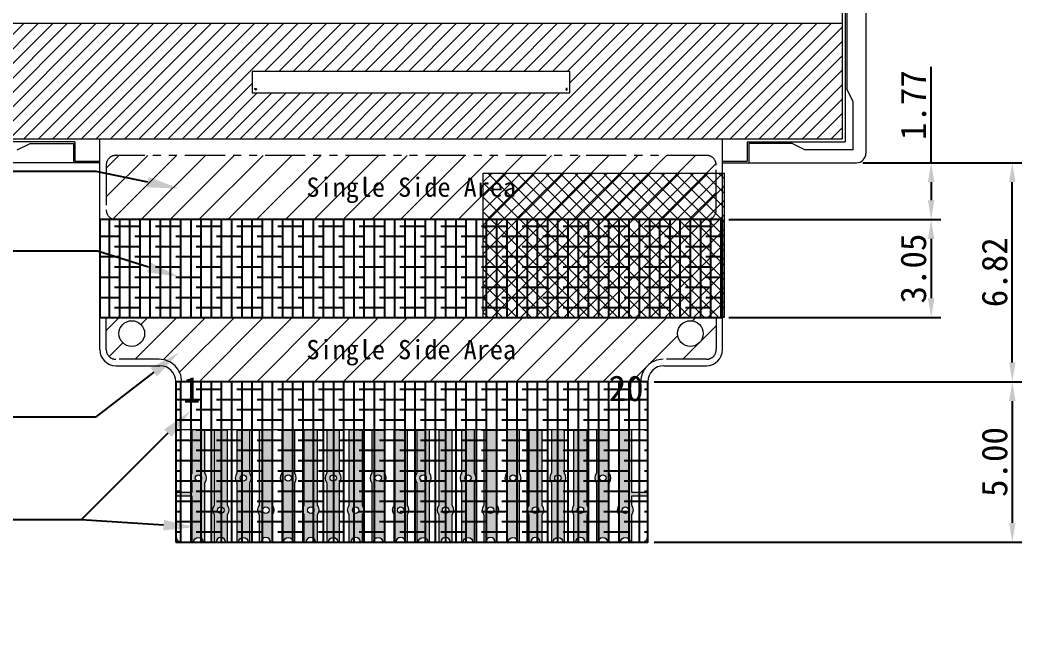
# Model space of a CAD drawing. Header units: millimetres. Extents: x 0 to 181, y 0 to 125.
# Drawn here: x 123.1 to 154.31, y 58.26 to 77.88 of the extents above; entities that cross this region are included whole.
import ezdxf
from ezdxf import colors
from ezdxf.entities.mleader import LeaderData, LeaderLine
from ezdxf.enums import TextEntityAlignment as Align
from ezdxf.math import Vec2, Vec3

# ---------------------------------------------------------------- set-up
doc = ezdxf.new("R2010")
doc.units = ezdxf.units.MM
doc.linetypes.add('PHANTOM', pattern=[2.5, 1.25, -0.25, 0.25, -0.25, 0.25, -0.25])
for name, color, linetype in [('BL', 7, 'Continuous'), ('DIM', 5, 'Continuous'), ('FPC', 30, 'Continuous'), ('LCD', 7, 'Continuous'), ('tape', 40, 'Continuous'), ('尺寸标注', 7, 'Continuous')]:
    doc.layers.add(name, color=color, linetype=linetype)
doc.styles.add('4', font='arial.ttf')
doc.styles.get("Standard").update_dxf_attribs({"font": ''})
doc.styles.add('宋体', font='')
doc.styles.get('Standard').set_extended_font_data('SimSun')
doc.styles.get('宋体').set_extended_font_data('SimSun')
doc.dimstyles.new('DIM', dxfattribs={"dimtxt": 0.8, "dimasz": 0.6, "dimexe": 0.3, "dimexo": 0.2, "dimgap": 0.15, "dimtad": 1, "dimzin": 1, "dimdsep": 46, "dimtxsty": '4', "dimcen": 0.1, "dimadec": 0, "dimazin": 0, "dimtfac": 1, "dimtmove": 0, "dimatfit": 3, "dimfxl": 0, "dimarcsym": 0})
pattern_1 = [(90, (-457.36264, -41.58066), (-0.3175, 6e-17), []), (180, (-457.36264, -41.58066), (-0.635, -0.3175), [0.79375, -0.47625])]

# ---------------------------------------------------------------- blocks, each defined once
blk = doc.blocks.new('*D40')
at = {"layer": 'Defpoints', "color": 0}
for p in [(149.149, 73.431), (144.979, 71.662), (151.48, 71.662)]:
    blk.add_point(p, dxfattribs=at)
at = {"layer": 'DIM', "color": 0, "lineweight": -2}
for p, q in [((151.48, 73.431), (151.48, 76.423)), ((149.349, 73.431), (151.78, 73.431)), ((151.48, 72.831), (151.48, 72.262)), ((145.179, 71.662), (151.78, 71.662))]:
    blk.add_line(p, q, dxfattribs=at)
at = {"layer": 'DIM', "color": 0}
for points in [[(151.58, 72.831), (151.38, 72.831), (151.48, 73.431)], [(151.38, 72.262), (151.58, 72.262), (151.48, 71.662)]]:
    blk.add_solid(points, dxfattribs=at)
at = {"layer": 'DIM', "color": 0, "lineweight": 13, "insert": (150.93, 75.227), "char_height": 0.8, "attachment_point": 5, "rotation": 90, "style": '宋体'}
blk.add_mtext('1.77', dxfattribs=at)
blk = doc.blocks.new('*D41')
at = {"layer": 'Defpoints', "color": 0}
for p in [(144.979, 71.662), (144.979, 68.611), (151.48, 68.611)]:
    blk.add_point(p, dxfattribs=at)
at = {"layer": 'DIM', "color": 0, "lineweight": -2}
for p, q in [((145.179, 71.662), (151.78, 71.662)), ((151.48, 71.062), (151.48, 69.211)), ((145.179, 68.611), (151.78, 68.611))]:
    blk.add_line(p, q, dxfattribs=at)
at = {"layer": 'DIM', "color": 0}
for points in [[(151.58, 71.062), (151.38, 71.062), (151.48, 71.662)], [(151.38, 69.211), (151.58, 69.211), (151.48, 68.611)]]:
    blk.add_solid(points, dxfattribs=at)
at = {"layer": 'DIM', "color": 0, "lineweight": 13, "insert": (150.93, 70.137), "char_height": 0.8, "attachment_point": 5, "rotation": 90, "style": '宋体'}
blk.add_mtext('3.05', dxfattribs=at)
blk = doc.blocks.new('*D42')
at = {"layer": 'Defpoints', "color": 0}
for p in [(149.149, 73.431), (154.008, 73.431), (142.654, 66.611)]:
    blk.add_point(p, dxfattribs=at)
at = {"layer": 'DIM', "color": 0, "lineweight": -2}
for p, q in [((149.349, 73.431), (154.308, 73.431)), ((154.008, 67.211), (154.008, 72.831)), ((142.854, 66.611), (154.308, 66.611))]:
    blk.add_line(p, q, dxfattribs=at)
at = {"layer": 'DIM', "color": 0}
for points in [[(154.108, 72.831), (153.908, 72.831), (154.008, 73.431)], [(153.908, 67.211), (154.108, 67.211), (154.008, 66.611)]]:
    blk.add_solid(points, dxfattribs=at)
at = {"layer": 'DIM', "color": 0, "lineweight": 13, "insert": (153.458, 70.021), "char_height": 0.8, "attachment_point": 5, "rotation": 90, "style": '宋体'}
blk.add_mtext('6.82', dxfattribs=at)
blk = doc.blocks.new('*D43')
at = {"layer": 'Defpoints', "color": 0}
for p in [(142.654, 66.611), (142.654, 61.611), (154.008, 61.611)]:
    blk.add_point(p, dxfattribs=at)
at = {"layer": 'DIM', "color": 0, "lineweight": -2}
for p, q in [((142.854, 66.611), (154.308, 66.611)), ((154.008, 66.011), (154.008, 62.211)), ((142.854, 61.611), (154.308, 61.611))]:
    blk.add_line(p, q, dxfattribs=at)
at = {"layer": 'DIM', "color": 0}
for points in [[(154.108, 66.011), (153.908, 66.011), (154.008, 66.611)], [(153.908, 62.211), (154.108, 62.211), (154.008, 61.611)]]:
    blk.add_solid(points, dxfattribs=at)
at = {"layer": 'DIM', "color": 0, "lineweight": 13, "insert": (153.458, 64.111), "char_height": 0.8, "attachment_point": 5, "rotation": 90, "style": '宋体'}
blk.add_mtext('5.00', dxfattribs=at)

msp = doc.modelspace()

# ---------------------------------------------------------------- hatches: boundary and pattern name
at = {"lineweight": 13}
h = msp.add_hatch(dxfattribs=at)
h.set_pattern_fill('ANSI31', color=256, scale=0.1, style=0)
h.set_pattern_definition([(45, (64.83882, 784.95533), (-0.2245064, 0.2245064), [])])
h.paths.add_polyline_path([(135.2794, 77.7783), (121.8544, 77.7783), (121.8544, 74.1783), (135.2794, 74.1783), (135.2794, 75.6083), (130.3294, 75.6083), (130.3294, 76.2783), (135.2794, 76.2783)])
h.paths.add_polyline_path([(148.7044, 77.7783), (135.2794, 77.7783), (135.2794, 76.2783), (140.2294, 76.2783), (140.2294, 75.6083), (135.2794, 75.6083), (135.2794, 74.1783), (148.7044, 74.1783)])
h = msp.add_hatch()
h.set_pattern_fill('ANSI38', color=6, scale=0.1, angle=45, style=0)
h.set_pattern_definition(pattern_1)
h.paths.add_polyline_path([(125.5794, 68.6114), (144.9794, 68.6114), (144.9794, 71.6619), (125.5794, 71.6619)])
h = msp.add_hatch()
h.set_pattern_fill('ANSI38', color=6, scale=0.1, angle=45, style=0)
h.set_pattern_definition(pattern_1)
h.paths.add_polyline_path([(127.9537, 61.6114), (142.6537, 61.6114), (142.6537, 66.6114), (127.9537, 66.6114)])
at = {"layer": 'FPC', "lineweight": 13}
h = msp.add_hatch(color=256, dxfattribs=at)
edge = h.paths.add_edge_path()
edge.add_line((128.4537, 65.1114), (128.4537, 63.7614))
edge.add_arc((128.6537, 63.6114), 0.25, 143.1301, 216.8699)
edge.add_line((128.4537, 63.4614), (128.4537, 63.1614))
edge.add_line((128.4537, 63.1614), (127.9537, 63.1614))
edge.add_line((127.9537, 63.1614), (127.9537, 63.0614))
edge.add_line((127.9537, 63.0614), (128.4537, 63.0614))
edge.add_line((128.4537, 63.0614), (128.4537, 61.6114))
edge.add_line((128.4537, 61.6114), (128.5037, 61.6114))
edge.add_arc((128.6537, 61.6114), 0.15, 0, 180, ccw=False)
edge.add_line((128.8037, 61.6114), (128.8537, 61.6114))
edge.add_line((128.8537, 61.6114), (128.8537, 63.4614))
edge.add_arc((128.6537, 63.6114), 0.25, 323.1301, 396.8699)
edge.add_line((128.8537, 63.7614), (128.8537, 65.1114))
edge.add_line((128.8537, 65.1114), (128.4537, 65.1114))
edge = h.paths.add_edge_path()
edge.add_arc((141.2537, 63.6114), 0.25, 143.1301, 216.8699)
edge.add_line((141.0537, 63.4614), (141.0537, 61.6114))
edge.add_line((141.0537, 61.6114), (141.1037, 61.6114))
edge.add_arc((141.2537, 61.6114), 0.15, 0, 180, ccw=False)
edge.add_line((141.4037, 61.6114), (141.4537, 61.6114))
edge.add_line((141.4537, 61.6114), (141.4537, 63.4614))
edge.add_arc((141.2537, 63.6114), 0.25, 323.1301, 396.8699)
edge.add_line((141.4537, 63.7614), (141.4537, 65.1114))
edge.add_line((141.4537, 65.1114), (141.0537, 65.1114))
edge.add_line((141.0537, 65.1114), (141.0537, 63.7614))
edge = h.paths.add_edge_path(flags=16)
edge.add_arc((141.2537, 63.6114), 0.1, 0, 360)
edge = h.paths.add_edge_path(flags=16)
edge.add_arc((141.9537, 62.6114), 0.1, 0, 360)
edge = h.paths.add_edge_path()
edge.add_arc((139.8537, 63.6114), 0.25, 143.1301, 216.8699)
edge.add_line((139.6537, 63.4614), (139.6537, 61.6114))
edge.add_line((139.6537, 61.6114), (139.7037, 61.6114))
edge.add_arc((139.8537, 61.6114), 0.15, 0, 180, ccw=False)
edge.add_line((140.0037, 61.6114), (140.0537, 61.6114))
edge.add_line((140.0537, 61.6114), (140.0537, 63.4614))
edge.add_arc((139.8537, 63.6114), 0.25, 323.1301, 396.8699)
edge.add_line((140.0537, 63.7614), (140.0537, 65.1114))
edge.add_line((140.0537, 65.1114), (139.6537, 65.1114))
edge.add_line((139.6537, 65.1114), (139.6537, 63.7614))
edge = h.paths.add_edge_path(flags=16)
edge.add_arc((139.8537, 63.6114), 0.1, 0, 360)
edge = h.paths.add_edge_path()
edge.add_line((140.7537, 65.1114), (140.7537, 62.7614))
edge.add_arc((140.5537, 62.6114), 0.25, -36.8699, 36.8699, ccw=False)
edge.add_line((140.7537, 62.4614), (140.7537, 61.6114))
edge.add_line((140.7537, 61.6114), (140.7037, 61.6114))
edge.add_arc((140.5537, 61.6114), 0.15, 0, 180)
edge.add_line((140.4037, 61.6114), (140.3537, 61.6114))
edge.add_line((140.3537, 61.6114), (140.3537, 62.4614))
edge.add_arc((140.5537, 62.6114), 0.25, 143.1301, 216.8699, ccw=False)
edge.add_line((140.3537, 62.7614), (140.3537, 65.1114))
edge.add_line((140.3537, 65.1114), (140.7537, 65.1114))
edge = h.paths.add_edge_path(flags=16)
edge.add_arc((140.5537, 62.6114), 0.1, 0, 360)
edge = h.paths.add_edge_path()
edge.add_arc((138.4537, 63.6114), 0.25, 143.1301, 216.8699)
edge.add_line((138.2537, 63.4614), (138.2537, 61.6114))
edge.add_line((138.2537, 61.6114), (138.3037, 61.6114))
edge.add_arc((138.4537, 61.6114), 0.15, 0, 180, ccw=False)
edge.add_line((138.6037, 61.6114), (138.6537, 61.6114))
edge.add_line((138.6537, 61.6114), (138.6537, 63.4614))
edge.add_arc((138.4537, 63.6114), 0.25, 323.1301, 396.8699)
edge.add_line((138.6537, 63.7614), (138.6537, 65.1114))
edge.add_line((138.6537, 65.1114), (138.2537, 65.1114))
edge.add_line((138.2537, 65.1114), (138.2537, 63.7614))
edge = h.paths.add_edge_path(flags=16)
edge.add_arc((138.4537, 63.6114), 0.1, 0, 360)
edge = h.paths.add_edge_path()
edge.add_line((139.3537, 65.1114), (139.3537, 62.7614))
edge.add_arc((139.1537, 62.6114), 0.25, -36.8699, 36.8699, ccw=False)
edge.add_line((139.3537, 62.4614), (139.3537, 61.6114))
edge.add_line((139.3537, 61.6114), (139.3037, 61.6114))
edge.add_arc((139.1537, 61.6114), 0.15, 0, 180)
edge.add_line((139.0037, 61.6114), (138.9537, 61.6114))
edge.add_line((138.9537, 61.6114), (138.9537, 62.4614))
edge.add_arc((139.1537, 62.6114), 0.25, 143.1301, 216.8699, ccw=False)
edge.add_line((138.9537, 62.7614), (138.9537, 65.1114))
edge.add_line((138.9537, 65.1114), (139.3537, 65.1114))
edge = h.paths.add_edge_path(flags=16)
edge.add_arc((139.1537, 62.6114), 0.1, 0, 360)
edge = h.paths.add_edge_path()
edge.add_arc((137.0537, 63.6114), 0.25, 143.1301, 216.8699)
edge.add_line((136.8537, 63.4614), (136.8537, 61.6114))
edge.add_line((136.8537, 61.6114), (136.9037, 61.6114))
edge.add_arc((137.0537, 61.6114), 0.15, 0, 180, ccw=False)
edge.add_line((137.2037, 61.6114), (137.2537, 61.6114))
edge.add_line((137.2537, 61.6114), (137.2537, 63.4614))
edge.add_arc((137.0537, 63.6114), 0.25, 323.1301, 396.8699)
edge.add_line((137.2537, 63.7614), (137.2537, 65.1114))
edge.add_line((137.2537, 65.1114), (136.8537, 65.1114))
edge.add_line((136.8537, 65.1114), (136.8537, 63.7614))
edge = h.paths.add_edge_path(flags=16)
edge.add_arc((137.0537, 63.6114), 0.1, 0, 360)
edge = h.paths.add_edge_path()
edge.add_line((137.9537, 65.1114), (137.9537, 62.7614))
edge.add_arc((137.7537, 62.6114), 0.25, -36.8699, 36.8699, ccw=False)
edge.add_line((137.9537, 62.4614), (137.9537, 61.6114))
edge.add_line((137.9537, 61.6114), (137.9037, 61.6114))
edge.add_arc((137.7537, 61.6114), 0.15, 0, 180)
edge.add_line((137.6037, 61.6114), (137.5537, 61.6114))
edge.add_line((137.5537, 61.6114), (137.5537, 62.4614))
edge.add_arc((137.7537, 62.6114), 0.25, 143.1301, 216.8699, ccw=False)
edge.add_line((137.5537, 62.7614), (137.5537, 65.1114))
edge.add_line((137.5537, 65.1114), (137.9537, 65.1114))
edge = h.paths.add_edge_path(flags=16)
edge.add_arc((137.7537, 62.6114), 0.1, 0, 360)
edge = h.paths.add_edge_path()
edge.add_arc((135.6537, 63.6114), 0.25, 143.1301, 216.8699)
edge.add_line((135.4537, 63.4614), (135.4537, 61.6114))
edge.add_line((135.4537, 61.6114), (135.5037, 61.6114))
edge.add_arc((135.6537, 61.6114), 0.15, 0, 180, ccw=False)
edge.add_line((135.8037, 61.6114), (135.8537, 61.6114))
edge.add_line((135.8537, 61.6114), (135.8537, 63.4614))
edge.add_arc((135.6537, 63.6114), 0.25, 323.1301, 396.8699)
edge.add_line((135.8537, 63.7614), (135.8537, 65.1114))
edge.add_line((135.8537, 65.1114), (135.4537, 65.1114))
edge.add_line((135.4537, 65.1114), (135.4537, 63.7614))
edge = h.paths.add_edge_path(flags=16)
edge.add_arc((135.6537, 63.6114), 0.1, 0, 360)
edge = h.paths.add_edge_path()
edge.add_line((136.5537, 65.1114), (136.5537, 62.7614))
edge.add_arc((136.3537, 62.6114), 0.25, -36.8699, 36.8699, ccw=False)
edge.add_line((136.5537, 62.4614), (136.5537, 61.6114))
edge.add_line((136.5537, 61.6114), (136.5037, 61.6114))
edge.add_arc((136.3537, 61.6114), 0.15, 0, 180)
edge.add_line((136.2037, 61.6114), (136.1537, 61.6114))
edge.add_line((136.1537, 61.6114), (136.1537, 62.4614))
edge.add_arc((136.3537, 62.6114), 0.25, 143.1301, 216.8699, ccw=False)
edge.add_line((136.1537, 62.7614), (136.1537, 65.1114))
edge.add_line((136.1537, 65.1114), (136.5537, 65.1114))
edge = h.paths.add_edge_path(flags=16)
edge.add_arc((136.3537, 62.6114), 0.1, 0, 360)
edge = h.paths.add_edge_path()
edge.add_arc((134.2537, 63.6114), 0.25, 143.1301, 216.8699)
edge.add_line((134.0537, 63.4614), (134.0537, 61.6114))
edge.add_line((134.0537, 61.6114), (134.1037, 61.6114))
edge.add_arc((134.2537, 61.6114), 0.15, 0, 180, ccw=False)
edge.add_line((134.4037, 61.6114), (134.4537, 61.6114))
edge.add_line((134.4537, 61.6114), (134.4537, 63.4614))
edge.add_arc((134.2537, 63.6114), 0.25, 323.1301, 396.8699)
edge.add_line((134.4537, 63.7614), (134.4537, 65.1114))
edge.add_line((134.4537, 65.1114), (134.0537, 65.1114))
edge.add_line((134.0537, 65.1114), (134.0537, 63.7614))
edge = h.paths.add_edge_path(flags=16)
edge.add_arc((134.2537, 63.6114), 0.1, 0, 360)
edge = h.paths.add_edge_path()
edge.add_line((135.1537, 65.1114), (135.1537, 62.7614))
edge.add_arc((134.9537, 62.6114), 0.25, -36.8699, 36.8699, ccw=False)
edge.add_line((135.1537, 62.4614), (135.1537, 61.6114))
edge.add_line((135.1537, 61.6114), (135.1037, 61.6114))
edge.add_arc((134.9537, 61.6114), 0.15, 0, 180)
edge.add_line((134.8037, 61.6114), (134.7537, 61.6114))
edge.add_line((134.7537, 61.6114), (134.7537, 62.4614))
edge.add_arc((134.9537, 62.6114), 0.25, 143.1301, 216.8699, ccw=False)
edge.add_line((134.7537, 62.7614), (134.7537, 65.1114))
edge.add_line((134.7537, 65.1114), (135.1537, 65.1114))
edge = h.paths.add_edge_path(flags=16)
edge.add_arc((134.9537, 62.6114), 0.1, 0, 360)
edge = h.paths.add_edge_path()
edge.add_arc((132.8537, 63.6114), 0.25, 143.1301, 216.8699)
edge.add_line((132.6537, 63.4614), (132.6537, 61.6114))
edge.add_line((132.6537, 61.6114), (132.7037, 61.6114))
edge.add_arc((132.8537, 61.6114), 0.15, 0, 180, ccw=False)
edge.add_line((133.0037, 61.6114), (133.0537, 61.6114))
edge.add_line((133.0537, 61.6114), (133.0537, 63.4614))
edge.add_arc((132.8537, 63.6114), 0.25, 323.1301, 396.8699)
edge.add_line((133.0537, 63.7614), (133.0537, 65.1114))
edge.add_line((133.0537, 65.1114), (132.6537, 65.1114))
edge.add_line((132.6537, 65.1114), (132.6537, 63.7614))
edge = h.paths.add_edge_path(flags=16)
edge.add_arc((132.8537, 63.6114), 0.1, 0, 360)
edge = h.paths.add_edge_path()
edge.add_line((133.7537, 65.1114), (133.7537, 62.7614))
edge.add_arc((133.5537, 62.6114), 0.25, -36.8699, 36.8699, ccw=False)
edge.add_line((133.7537, 62.4614), (133.7537, 61.6114))
edge.add_line((133.7537, 61.6114), (133.7037, 61.6114))
edge.add_arc((133.5537, 61.6114), 0.15, 0, 180)
edge.add_line((133.4037, 61.6114), (133.3537, 61.6114))
edge.add_line((133.3537, 61.6114), (133.3537, 62.4614))
edge.add_arc((133.5537, 62.6114), 0.25, 143.1301, 216.8699, ccw=False)
edge.add_line((133.3537, 62.7614), (133.3537, 65.1114))
edge.add_line((133.3537, 65.1114), (133.7537, 65.1114))
edge = h.paths.add_edge_path(flags=16)
edge.add_arc((133.5537, 62.6114), 0.1, 0, 360)
edge = h.paths.add_edge_path()
edge.add_arc((131.4537, 63.6114), 0.25, 143.1301, 216.8699)
edge.add_line((131.2537, 63.4614), (131.2537, 61.6114))
edge.add_line((131.2537, 61.6114), (131.3037, 61.6114))
edge.add_arc((131.4537, 61.6114), 0.15, 0, 180, ccw=False)
edge.add_line((131.6037, 61.6114), (131.6537, 61.6114))
edge.add_line((131.6537, 61.6114), (131.6537, 63.4614))
edge.add_arc((131.4537, 63.6114), 0.25, 323.1301, 396.8699)
edge.add_line((131.6537, 63.7614), (131.6537, 65.1114))
edge.add_line((131.6537, 65.1114), (131.2537, 65.1114))
edge.add_line((131.2537, 65.1114), (131.2537, 63.7614))
edge = h.paths.add_edge_path(flags=16)
edge.add_arc((131.4537, 63.6114), 0.1, 0, 360)
edge = h.paths.add_edge_path()
edge.add_line((132.3537, 65.1114), (132.3537, 62.7614))
edge.add_arc((132.1537, 62.6114), 0.25, -36.8699, 36.8699, ccw=False)
edge.add_line((132.3537, 62.4614), (132.3537, 61.6114))
edge.add_line((132.3537, 61.6114), (132.3037, 61.6114))
edge.add_arc((132.1537, 61.6114), 0.15, 0, 180)
edge.add_line((132.0037, 61.6114), (131.9537, 61.6114))
edge.add_line((131.9537, 61.6114), (131.9537, 62.4614))
edge.add_arc((132.1537, 62.6114), 0.25, 143.1301, 216.8699, ccw=False)
edge.add_line((131.9537, 62.7614), (131.9537, 65.1114))
edge.add_line((131.9537, 65.1114), (132.3537, 65.1114))
edge = h.paths.add_edge_path(flags=16)
edge.add_arc((132.1537, 62.6114), 0.1, 0, 360)
edge = h.paths.add_edge_path()
edge.add_arc((130.0537, 63.6114), 0.25, 143.1301, 216.8699)
edge.add_line((129.8537, 63.4614), (129.8537, 61.6114))
edge.add_line((129.8537, 61.6114), (129.9037, 61.6114))
edge.add_arc((130.0537, 61.6114), 0.15, 0, 180, ccw=False)
edge.add_line((130.2037, 61.6114), (130.2537, 61.6114))
edge.add_line((130.2537, 61.6114), (130.2537, 63.4614))
edge.add_arc((130.0537, 63.6114), 0.25, 323.1301, 396.8699)
edge.add_line((130.2537, 63.7614), (130.2537, 65.1114))
edge.add_line((130.2537, 65.1114), (129.8537, 65.1114))
edge.add_line((129.8537, 65.1114), (129.8537, 63.7614))
edge = h.paths.add_edge_path(flags=16)
edge.add_arc((130.0537, 63.6114), 0.1, 0, 360)
edge = h.paths.add_edge_path(flags=16)
edge.add_arc((128.6537, 63.6114), 0.1, 0, 360)
edge = h.paths.add_edge_path()
edge.add_line((130.9537, 65.1114), (130.9537, 62.7614))
edge.add_arc((130.7537, 62.6114), 0.25, -36.8699, 36.8699, ccw=False)
edge.add_line((130.9537, 62.4614), (130.9537, 61.6114))
edge.add_line((130.9537, 61.6114), (130.9037, 61.6114))
edge.add_arc((130.7537, 61.6114), 0.15, 0, 180)
edge.add_line((130.6037, 61.6114), (130.5537, 61.6114))
edge.add_line((130.5537, 61.6114), (130.5537, 62.4614))
edge.add_arc((130.7537, 62.6114), 0.25, 143.1301, 216.8699, ccw=False)
edge.add_line((130.5537, 62.7614), (130.5537, 65.1114))
edge.add_line((130.5537, 65.1114), (130.9537, 65.1114))
edge = h.paths.add_edge_path(flags=16)
edge.add_arc((130.7537, 62.6114), 0.1, 0, 360)
edge = h.paths.add_edge_path()
edge.add_arc((129.3537, 62.6114), 0.25, 143.1301, 216.8699, ccw=False)
edge.add_line((129.1537, 62.7614), (129.1537, 65.1114))
edge.add_line((129.1537, 65.1114), (129.5537, 65.1114))
edge.add_line((129.5537, 65.1114), (129.5537, 62.7614))
edge.add_arc((129.3537, 62.6114), 0.25, -36.8699, 36.8699, ccw=False)
edge.add_line((129.5537, 62.4614), (129.5537, 61.6114))
edge.add_line((129.5537, 61.6114), (129.5037, 61.6114))
edge.add_arc((129.3537, 61.6114), 0.15, 0, 180)
edge.add_line((129.2037, 61.6114), (129.1537, 61.6114))
edge.add_line((129.1537, 61.6114), (129.1537, 62.4614))
edge = h.paths.add_edge_path(flags=16)
edge.add_arc((129.3537, 62.6114), 0.1, 0, 360)
edge = h.paths.add_edge_path()
edge.add_line((142.1537, 65.1114), (141.7537, 65.1114))
edge.add_line((141.7537, 65.1114), (141.7537, 62.7614))
edge.add_arc((141.9537, 62.6114), 0.25, 143.1301, 216.8699)
edge.add_line((141.7537, 62.4614), (141.7537, 61.6114))
edge.add_line((141.7537, 61.6114), (141.8037, 61.6114))
edge.add_arc((141.9537, 61.6114), 0.15, 0, 180, ccw=False)
edge.add_line((142.1037, 61.6114), (142.1537, 61.6114))
edge.add_line((142.1537, 61.6114), (142.1537, 62.4614))
edge.add_arc((141.9537, 62.6114), 0.25, 323.1301, 396.8699)
edge.add_line((142.1537, 62.7614), (142.1537, 63.0614))
edge.add_line((142.1537, 63.0614), (142.6537, 63.0614))
edge.add_line((142.6537, 63.0614), (142.6537, 63.1614))
edge.add_line((142.6537, 63.1614), (142.1537, 63.1614))
edge.add_line((142.1537, 63.1614), (142.1537, 65.1114))
at = {"layer": 'tape', "lineweight": 9}
h = msp.add_hatch(dxfattribs=at)
h.set_pattern_fill('ANSI37', color=256, scale=0.1, style=0)
h.set_pattern_definition([(45, (-131.22117, -127.66243), (-0.2245064, 0.2245064), []), (135, (-131.22117, -127.66243), (-0.2245064, -0.2245064), [])])
h.paths.add_polyline_path([(137.5294, 73.1114), (145.0294, 73.1114), (145.0294, 68.6114), (137.5294, 68.6114)])
at = {"layer": '尺寸标注', "lineweight": 9}
h = msp.add_hatch(dxfattribs=at)
h.set_pattern_fill('ANSI31', scale=0.2, style=0)
h.set_pattern_definition([(45, (161.35605, 214.8064), (-0.4490128, 0.4490128), [])])
edge = h.paths.add_edge_path()
edge.add_line((126.0837, 71.6619), (144.4837, 71.6619))
edge.add_arc((144.4837, 71.9619), 0.3, 270, 360)
edge.add_line((144.7837, 71.9619), (144.7837, 73.3614))
edge.add_arc((144.4837, 73.3614), 0.3, 0, 90)
edge.add_line((144.4837, 73.6614), (126.0837, 73.6614))
edge.add_arc((126.0837, 73.3614), 0.3, 90, 180)
edge.add_line((125.7837, 73.3614), (125.7837, 71.9619))
edge.add_arc((126.0837, 71.9619), 0.3, 180, 270)
h = msp.add_hatch(dxfattribs=at)
h.set_pattern_fill('ANSI31', scale=0.2, style=0)
h.set_pattern_definition([(45, (64.8388, 784.9553), (-0.4490128, 0.4490128), [])])
edge = h.paths.add_edge_path()
edge.add_line((142.4337, 66.6115), (128.1337, 66.6115))
edge.add_arc((127.4337, 66.6114), 0.7, 0.00317, 90)
edge.add_line((127.4337, 67.3114), (126.0837, 67.3114))
edge.add_arc((126.0837, 67.6114), 0.3, 180, 270, ccw=False)
edge.add_line((125.7837, 67.6114), (125.7837, 68.6115))
edge.add_line((125.7837, 68.6115), (144.7837, 68.6115))
edge.add_line((144.7837, 68.6115), (144.7837, 67.6114))
edge.add_arc((144.4837, 67.6114), 0.3, 270, 360, ccw=False)
edge.add_line((144.4837, 67.3114), (143.1337, 67.3114))
edge.add_arc((143.1337, 66.6114), 0.7, 90, 179.99683)
edge = h.paths.add_edge_path(flags=16)
edge.add_arc((126.5794, 68.1114), 0.4, 0, 360)
edge = h.paths.add_edge_path(flags=16)
edge.add_arc((143.9794, 68.1114), 0.4, 0, 360)

# ---------------------------------------------------------------- linework, layer by layer
at = {"lineweight": 13}
for p, q in [((149.4494, 93.4243), (149.4494, 73.7314)), ((148.7994, 93.0743), (148.7994, 74.0814)), ((148.7044, 92.9743), (148.7044, 74.1783)), ((149.4494, 92.2932), (149.4494, 75.0832)), ((148.8494, 91.4243), (148.8494, 75.7314)), ((121.8544, 77.7783), (148.7044, 77.7783)), ((124.8094, 74.0814), (121.7594, 74.0814)), ((121.8544, 74.1783), (148.7044, 74.1783)), ((123.4094, 74.0314), (124.7594, 74.0314)), ((124.7594, 74.0314), (124.7594, 73.4314)), ((124.8094, 74.0814), (124.8094, 73.4814)), ((145.7494, 74.0814), (148.7994, 74.0814)), ((145.7494, 74.0814), (145.7494, 73.4814)), ((147.1494, 74.0314), (145.7994, 74.0314)), ((145.7994, 74.0314), (145.7994, 73.4314)), ((125.5794, 73.4314), (121.4094, 73.4314)), ((124.8094, 73.4814), (125.5794, 73.4814)), ((144.9794, 73.4814), (145.7494, 73.4814)), ((144.9794, 73.4314), (146.2494, 73.4314)), ((144.9794, 73.4314), (145.8994, 73.4314)), ((145.7494, 73.4314), (149.1494, 73.4314))]:
    msp.add_line(p, q, dxfattribs=at)
at = {"color": 6}
for points in [[(125.5794, 68.6114), (144.9794, 68.6114), (144.9794, 71.6619), (125.5794, 71.6619)], [(127.9537, 61.6114), (142.6537, 61.6114), (142.6537, 66.6114), (127.9537, 66.6114)]]:
    msp.add_lwpolyline(points, close=True, dxfattribs=at)
at = {"lineweight": 13}
msp.add_arc((149.1494, 73.7314), 0.3, 270, 0, dxfattribs=at)
at = {"layer": 'BL', "lineweight": 13}
for p, q in [((149.0494, 75.3314), (148.8494, 75.7314)), ((149.0494, 73.8314), (149.0494, 75.3314)), ((123.0094, 73.8314), (123.4094, 74.0314)), ((147.5494, 73.8314), (147.1494, 74.0314)), ((149.0494, 73.8314), (147.5494, 73.8314))]:
    msp.add_line(p, q, dxfattribs=at)
at = {"layer": 'FPC', "lineweight": 13}
for p, q in [((125.5794, 67.6114), (125.5794, 74.1783)), ((144.9794, 67.6114), (144.9794, 74.1783)), ((126.0794, 67.1114), (127.4537, 67.1114)), ((143.1537, 67.1114), (144.4794, 67.1114)), ((127.9537, 61.8114), (127.9537, 66.6114)), ((142.6537, 61.8114), (142.6537, 66.6114)), ((142.6537, 65.1114), (127.9537, 65.1114))]:
    msp.add_line(p, q, dxfattribs=at)
for points in [[(128.4537, 65.1114), (128.4537, 63.7614, 0.3333333), (128.4537, 63.4614), (128.4537, 63.1614), (127.9537, 63.1614), (127.9537, 63.0614), (128.4537, 63.0614), (128.4537, 61.6114), (128.5037, 61.6114, -1), (128.8037, 61.6114), (128.8537, 61.6114), (128.8537, 63.4614, 0.3333333), (128.8537, 63.7614), (128.8537, 65.1114)], [(129.1537, 62.4614, -0.3333333), (129.1537, 62.7614), (129.1537, 65.1114), (129.5537, 65.1114), (129.5537, 62.7614, -0.3333333), (129.5537, 62.4614), (129.5537, 61.6114), (129.5037, 61.6114, 1), (129.2037, 61.6114), (129.1537, 61.6114)], [(129.8537, 63.7614, 0.3333333), (129.8537, 63.4614), (129.8537, 61.6114), (129.9037, 61.6114, -1), (130.2037, 61.6114), (130.2537, 61.6114), (130.2537, 63.4614, 0.3333333), (130.2537, 63.7614), (130.2537, 65.1114), (129.8537, 65.1114)], [(130.9537, 65.1114), (130.9537, 62.7614, -0.3333333), (130.9537, 62.4614), (130.9537, 61.6114), (130.9037, 61.6114, 1), (130.6037, 61.6114), (130.5537, 61.6114), (130.5537, 62.4614, -0.3333333), (130.5537, 62.7614), (130.5537, 65.1114)], [(131.2537, 63.7614, 0.3333333), (131.2537, 63.4614), (131.2537, 61.6114), (131.3037, 61.6114, -1), (131.6037, 61.6114), (131.6537, 61.6114), (131.6537, 63.4614, 0.3333333), (131.6537, 63.7614), (131.6537, 65.1114), (131.2537, 65.1114)], [(132.3537, 65.1114), (132.3537, 62.7614, -0.3333333), (132.3537, 62.4614), (132.3537, 61.6114), (132.3037, 61.6114, 1), (132.0037, 61.6114), (131.9537, 61.6114), (131.9537, 62.4614, -0.3333333), (131.9537, 62.7614), (131.9537, 65.1114)], [(132.6537, 63.7614, 0.3333333), (132.6537, 63.4614), (132.6537, 61.6114), (132.7037, 61.6114, -1), (133.0037, 61.6114), (133.0537, 61.6114), (133.0537, 63.4614, 0.3333333), (133.0537, 63.7614), (133.0537, 65.1114), (132.6537, 65.1114)], [(133.7537, 65.1114), (133.7537, 62.7614, -0.3333333), (133.7537, 62.4614), (133.7537, 61.6114), (133.7037, 61.6114, 1), (133.4037, 61.6114), (133.3537, 61.6114), (133.3537, 62.4614, -0.3333333), (133.3537, 62.7614), (133.3537, 65.1114)], [(134.0537, 63.7614, 0.3333333), (134.0537, 63.4614), (134.0537, 61.6114), (134.1037, 61.6114, -1), (134.4037, 61.6114), (134.4537, 61.6114), (134.4537, 63.4614, 0.3333333), (134.4537, 63.7614), (134.4537, 65.1114), (134.0537, 65.1114)], [(135.1537, 65.1114), (135.1537, 62.7614, -0.3333333), (135.1537, 62.4614), (135.1537, 61.6114), (135.1037, 61.6114, 1), (134.8037, 61.6114), (134.7537, 61.6114), (134.7537, 62.4614, -0.3333333), (134.7537, 62.7614), (134.7537, 65.1114)], [(135.4537, 63.7614, 0.3333333), (135.4537, 63.4614), (135.4537, 61.6114), (135.5037, 61.6114, -1), (135.8037, 61.6114), (135.8537, 61.6114), (135.8537, 63.4614, 0.3333333), (135.8537, 63.7614), (135.8537, 65.1114), (135.4537, 65.1114)], [(136.5537, 65.1114), (136.5537, 62.7614, -0.3333333), (136.5537, 62.4614), (136.5537, 61.6114), (136.5037, 61.6114, 1), (136.2037, 61.6114), (136.1537, 61.6114), (136.1537, 62.4614, -0.3333333), (136.1537, 62.7614), (136.1537, 65.1114)], [(136.8537, 63.7614, 0.3333333), (136.8537, 63.4614), (136.8537, 61.6114), (136.9037, 61.6114, -1), (137.2037, 61.6114), (137.2537, 61.6114), (137.2537, 63.4614, 0.3333333), (137.2537, 63.7614), (137.2537, 65.1114), (136.8537, 65.1114)], [(137.9537, 65.1114), (137.9537, 62.7614, -0.3333333), (137.9537, 62.4614), (137.9537, 61.6114), (137.9037, 61.6114, 1), (137.6037, 61.6114), (137.5537, 61.6114), (137.5537, 62.4614, -0.3333333), (137.5537, 62.7614), (137.5537, 65.1114)], [(138.2537, 63.7614, 0.3333333), (138.2537, 63.4614), (138.2537, 61.6114), (138.3037, 61.6114, -1), (138.6037, 61.6114), (138.6537, 61.6114), (138.6537, 63.4614, 0.3333333), (138.6537, 63.7614), (138.6537, 65.1114), (138.2537, 65.1114)], [(139.3537, 65.1114), (139.3537, 62.7614, -0.3333333), (139.3537, 62.4614), (139.3537, 61.6114), (139.3037, 61.6114, 1), (139.0037, 61.6114), (138.9537, 61.6114), (138.9537, 62.4614, -0.3333333), (138.9537, 62.7614), (138.9537, 65.1114)], [(139.6537, 63.7614, 0.3333333), (139.6537, 63.4614), (139.6537, 61.6114), (139.7037, 61.6114, -1), (140.0037, 61.6114), (140.0537, 61.6114), (140.0537, 63.4614, 0.3333333), (140.0537, 63.7614), (140.0537, 65.1114), (139.6537, 65.1114)], [(140.7537, 65.1114), (140.7537, 62.7614, -0.3333333), (140.7537, 62.4614), (140.7537, 61.6114), (140.7037, 61.6114, 1), (140.4037, 61.6114), (140.3537, 61.6114), (140.3537, 62.4614, -0.3333333), (140.3537, 62.7614), (140.3537, 65.1114)], [(141.0537, 63.7614, 0.3333333), (141.0537, 63.4614), (141.0537, 61.6114), (141.1037, 61.6114, -1), (141.4037, 61.6114), (141.4537, 61.6114), (141.4537, 63.4614, 0.3333333), (141.4537, 63.7614), (141.4537, 65.1114), (141.0537, 65.1114)], [(142.1537, 65.1114), (141.7537, 65.1114), (141.7537, 62.7614, 0.3333333), (141.7537, 62.4614), (141.7537, 61.6114), (141.8037, 61.6114, -1), (142.1037, 61.6114), (142.1537, 61.6114), (142.1537, 62.4614, 0.3333333), (142.1537, 62.7614), (142.1537, 63.0614), (142.6537, 63.0614), (142.6537, 63.1614), (142.1537, 63.1614)]]:
    msp.add_lwpolyline(points, format="xyb", close=True, dxfattribs=at)
msp.add_lwpolyline([(127.9537, 61.8114, 0.4142136), (128.1537, 61.6114), (142.4537, 61.6114, 0.4142136), (142.6537, 61.8114)], format="xyb", dxfattribs=at)
for centre, radius in [((126.5794, 68.1114), 0.4), ((143.9794, 68.1114), 0.4), ((128.6537, 63.6114), 0.1), ((130.0537, 63.6114), 0.1), ((131.4537, 63.6114), 0.1), ((132.8537, 63.6114), 0.1), ((134.2537, 63.6114), 0.1), ((135.6537, 63.6114), 0.1), ((137.0537, 63.6114), 0.1), ((138.4537, 63.6114), 0.1), ((139.8537, 63.6114), 0.1), ((141.2537, 63.6114), 0.1), ((129.3537, 62.6114), 0.1), ((130.7537, 62.6114), 0.1), ((132.1537, 62.6114), 0.1), ((133.5537, 62.6114), 0.1), ((134.9537, 62.6114), 0.1), ((136.3537, 62.6114), 0.1), ((137.7537, 62.6114), 0.1), ((139.1537, 62.6114), 0.1), ((140.5537, 62.6114), 0.1), ((141.9537, 62.6114), 0.1)]:
    msp.add_circle(centre, radius, dxfattribs=at)
for centre, start, end in [((126.0794, 67.6114), 180, 270), ((144.4794, 67.6114), 270, 0), ((127.4537, 66.6114), 0, 90), ((143.1537, 66.6114), 90, 180)]:
    msp.add_arc(centre, 0.5, start, end, dxfattribs=at)
at = {"layer": 'LCD', "lineweight": 13}
for p, q in [((130.4284, 75.7333), (130.4134, 75.7333)), ((130.4284, 75.7133), (130.4134, 75.7133)), ((130.4275, 75.7233), (130.4384, 75.7233)), ((130.4284, 75.7483), (130.4284, 75.7333)), ((130.4284, 75.7133), (130.4284, 75.6983)), ((130.4384, 75.734), (130.4384, 75.7233)), ((130.4484, 75.7483), (130.4484, 75.7333)), ((130.4634, 75.7333), (130.4484, 75.7333)), ((130.4484, 75.7133), (130.4484, 75.6983)), ((130.4634, 75.7133), (130.4484, 75.7133)), ((140.0954, 75.7333), (140.1104, 75.7333)), ((140.0954, 75.7133), (140.1104, 75.7133)), ((140.1104, 75.7483), (140.1104, 75.7333)), ((140.1104, 75.7133), (140.1104, 75.6983)), ((140.1204, 75.734), (140.1204, 75.7233)), ((140.1312, 75.7233), (140.1204, 75.7233)), ((140.1304, 75.7483), (140.1304, 75.7333)), ((140.1304, 75.7333), (140.1454, 75.7333)), ((140.1304, 75.7133), (140.1304, 75.6983)), ((140.1304, 75.7133), (140.1454, 75.7133))]:
    msp.add_line(p, q, dxfattribs=at)
for points in [[(130.3294, 76.2783), (130.3294, 75.6083), (140.2294, 75.6083), (140.2294, 76.2783)], [(130.4134, 75.7483), (130.4234, 75.7483), (130.4234, 75.7383), (130.4134, 75.7383)], [(140.1454, 75.7483), (140.1354, 75.7483), (140.1354, 75.7383), (140.1454, 75.7383)]]:
    msp.add_lwpolyline(points, close=True, dxfattribs=at)
for points in [[(130.4134, 75.7383), (130.4134, 75.7483), (130.4234, 75.7483)], [(130.4134, 75.7133), (130.4134, 75.7333)], [(130.4284, 75.7483), (130.4484, 75.7483)], [(130.4484, 75.6983), (130.4284, 75.6983)], [(130.4634, 75.7333), (130.4634, 75.7133)], [(140.0954, 75.7333), (140.0954, 75.7133)], [(140.1304, 75.7483), (140.1104, 75.7483)], [(140.1104, 75.6983), (140.1304, 75.6983)], [(140.1454, 75.7383), (140.1454, 75.7483), (140.1354, 75.7483)], [(140.1454, 75.7133), (140.1454, 75.7333)]]:
    msp.add_lwpolyline(points, dxfattribs=at)
at = {"layer": 'tape', "lineweight": 9}
msp.add_lwpolyline([(137.5294, 73.1114), (145.0294, 73.1114), (145.0294, 68.6114), (137.5294, 68.6114)], close=True, dxfattribs=at)
at = {"layer": '尺寸标注', "color": 7, "linetype": 'PHANTOM', "lineweight": 9}
for points in [[(126.0837, 71.6619), (144.4837, 71.6619, 0.4142136), (144.7837, 71.9619), (144.7837, 73.3614, 0.4142136), (144.4837, 73.6614), (126.0837, 73.6614, 0.4142136), (125.7837, 73.3614), (125.7837, 71.9619, 0.4142136)], [(142.4337, 66.6115), (128.1337, 66.6115, 0.4141973), (127.4337, 67.3114), (126.0837, 67.3114, -0.4142136), (125.7837, 67.6114), (125.7837, 68.6115), (144.7837, 68.6115), (144.7837, 67.6114, -0.4142136), (144.4837, 67.3114), (143.1337, 67.3114, 0.4141973)]]:
    msp.add_lwpolyline(points, format="xyb", close=True, dxfattribs=at)

# ---------------------------------------------------------------- texts
at = {"layer": 'DIM', "style": '宋体'}
for p in [(135.2837, 72.6717), (135.2837, 67.6115)]:
    msp.add_text('Single Side Area', height=0.6, dxfattribs=at).set_placement(p, align=Align.MIDDLE_CENTER)
at = {"layer": 'DIM', "lineweight": 13, "char_height": 0.8, "attachment_point": 1, "style": '宋体'}
for s, insert in [('{\\fSimSun|b0|i0|c134|p54;20}', (141.4355, 66.8062)), ('{\\fSimSun|b0|i0|c134|p54;1}', (128.1709, 66.7581))]:
    msp.add_mtext(s, dxfattribs=dict(at, insert=insert))

# ---------------------------------------------------------------- dimensions: what is measured, and where the dimension line sits
at = {"layer": 'DIM', "lineweight": 13}
dim = msp.add_linear_dim(base=(151.4801, 71.6619), p1=(149.1494, 73.4314), p2=(144.9794, 71.6619), angle=90, dimstyle='DIM', override={"dimtxsty": '宋体'}, dxfattribs=at)
dim.commit()
dim.dimension.update_dxf_attribs({"geometry": '*D40', "text_midpoint": (151.4801, 75.2272), "dimtype": 160})
for base, p1, p2, picture, middle in [((154.0084, 73.4314), (142.6537, 66.6114), (149.1494, 73.4314), '*D42', (153.4584, 70.0214)), ((151.4801, 68.6114), (144.9794, 71.6619), (144.9794, 68.6114), '*D41', (150.9301, 70.1366)), ((154.0084, 61.6114), (142.6537, 66.6114), (142.6537, 61.6114), '*D43', (153.4584, 64.1114))]:
    dim = msp.add_linear_dim(base=base, p1=p1, p2=p2, angle=90, dimstyle='DIM', override={"dimtxsty": '宋体'}, dxfattribs=at)
    dim.commit()
    dim.dimension.update_dxf_attribs({"geometry": picture, "text_midpoint": middle})

# ---------------------------------------------------------------- leaders
ml = msp.add_multileader_mtext('Standard', dxfattribs=at)
ml.set_content('Bendable Area', color=256)
ml.set_leader_properties()
ml.build(insert=Vec2(0, 0))
ml.multileader.update_dxf_attribs({"arrow_head_size": 1})
ctx = ml.context
ctx.base_point, ctx.char_height, ctx.arrow_head_size, ctx.landing_gap_size, ctx.plane_origin = Vec3(109.1524, 73.1558), 1, 1, 0.5, Vec3(126.3439, 71.5011)
ctx.text_align_type = 2
notes = []
notes.append((ctx, [(0, (1, 1, 0), (125.4653, 73.1558), (-1, 0), 6.0671, [(0, [(128.0563, 72.6274)], 0, [])])]))
ctx.mtext.insert, ctx.mtext.defined_height, ctx.mtext.alignment, ctx.mtext.flow_direction = Vec3(118.8983, 73.7564), 2, 3, 5
ml = msp.add_multileader_mtext('Standard', dxfattribs=at)
ml.set_content('Non Bendable Area', color=256)
ml.set_leader_properties()
ml.build(insert=Vec2(0, 0))
ml.multileader.update_dxf_attribs({"arrow_head_size": 1})
ctx = ml.context
ctx.base_point, ctx.char_height, ctx.arrow_head_size, ctx.landing_gap_size, ctx.plane_origin = Vec3(106.326, 70.6779), 1, 1, 0.5, Vec3(126.3439, 68.7517)
ctx.text_align_type = 2
notes.append((ctx, [(0, (1, 1, 0), (125.5104, 70.6779), (-1, 0), 6.0671, [(0, [(128.0563, 69.8779)], 0, [])])]))
ctx.mtext.insert, ctx.mtext.defined_height, ctx.mtext.alignment, ctx.mtext.flow_direction = Vec3(118.9434, 71.2784), 2, 3, 5
ml = msp.add_multileader_mtext('Standard', dxfattribs=at)
ml.set_content('Bendable Area', color=256)
ml.set_leader_properties()
ml.build(insert=Vec2(0, 0))
ml.multileader.update_dxf_attribs({"arrow_head_size": 1})
ctx = ml.context
ctx.base_point, ctx.char_height, ctx.arrow_head_size, ctx.landing_gap_size, ctx.plane_origin = Vec3(109.1379, 65.5095), 1, 1, 0.5, Vec3(126.3439, 66.3971)
ctx.text_align_type = 2
notes.append((ctx, [(0, (1, 1, 0), (125.4508, 65.5095), (-1, 0), 6.0671, [(0, [(128.0563, 67.5234)], 0, [])])]))
ctx.mtext.insert, ctx.mtext.defined_height, ctx.mtext.alignment, ctx.mtext.flow_direction = Vec3(118.8837, 66.11), 2, 3, 5
ml = msp.add_multileader_mtext('Standard', dxfattribs=at)
ml.set_content('Non Bendable Area', color=256)
ml.set_leader_properties()
ml.build(insert=Vec2(0, 0))
ml.multileader.update_dxf_attribs({"arrow_head_size": 1})
ctx = ml.context
ctx.base_point, ctx.char_height, ctx.arrow_head_size, ctx.landing_gap_size, ctx.plane_origin = Vec3(105.8231, 62.3075), 1, 1, 0.5, Vec3(126.3439, 63.699)
ctx.text_align_type = 2
notes.append((ctx, [(0, (1, 1, 0), (125.0075, 62.3075), (-1, 0), 6.0671, [(0, [(128.4129, 65.7125)], 0, [])])]))
ctx.mtext.insert, ctx.mtext.defined_height, ctx.mtext.alignment, ctx.mtext.flow_direction = Vec3(118.4404, 62.908), 2, 3, 5
ml = msp.add_multileader_mtext('Standard', dxfattribs=at)
ml.set_content('', color=256)
ml.set_leader_properties()
ml.build(insert=Vec2(0, 0))
ml.multileader.update_dxf_attribs({"arrow_head_size": 1})
ctx = ml.context
ctx.base_point, ctx.char_height, ctx.arrow_head_size, ctx.landing_gap_size, ctx.plane_origin = Vec3(124.0075, 62.3075), 1, 1, 0.5, Vec3(128.5687, 62.0802)
ctx.text_align_type = 2
notes.append((ctx, [(0, (1, 1, 0), (125.0075, 62.3075), (-1, 0), 0, [(0, [(128.5687, 62.0802)], 0, [])])]))
ctx.mtext.insert, ctx.mtext.alignment, ctx.mtext.flow_direction = Vec3(124.5075, 62.8075), 3, 5
for ctx, leaders in notes:
    for number, flags, end, landing, length, lines in leaders:
        leader = LeaderData()
        leader.index, (leader.has_last_leader_line, leader.has_dogleg_vector, leader.attachment_direction) = number, flags
        leader.last_leader_point, leader.dogleg_vector, leader.dogleg_length = Vec3(end), Vec3(landing), length
        for number, points, colour, breaks in lines:
            line = LeaderLine()
            line.index, line.vertices, line.color, line.breaks = number, Vec3.list(points), colors.encode_raw_color(colour), breaks
            leader.lines.append(line)
        ctx.leaders.append(leader)

doc.saveas('drawing.dxf')
